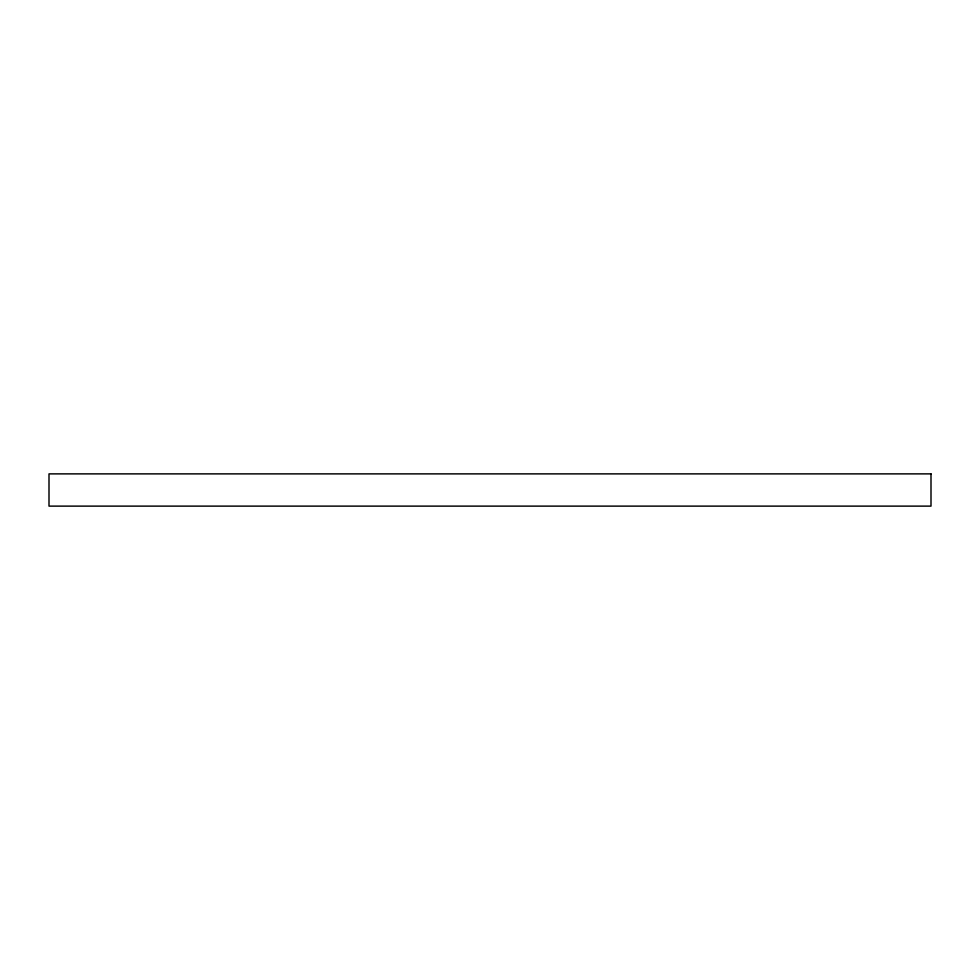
<?xml version="1.0" encoding="UTF-8"?>
<svg xmlns="http://www.w3.org/2000/svg" width="980" height="980" viewBox="0 0 980 980"><rect width="100%" height="100%" fill="white"/><g stroke="black" fill="none" stroke-linecap="round" stroke-linejoin="round"><path stroke-width="1.47" d="M931 473.879L49 473.879L49 506.121L931 506.121L931 473.879"/></g></svg>
